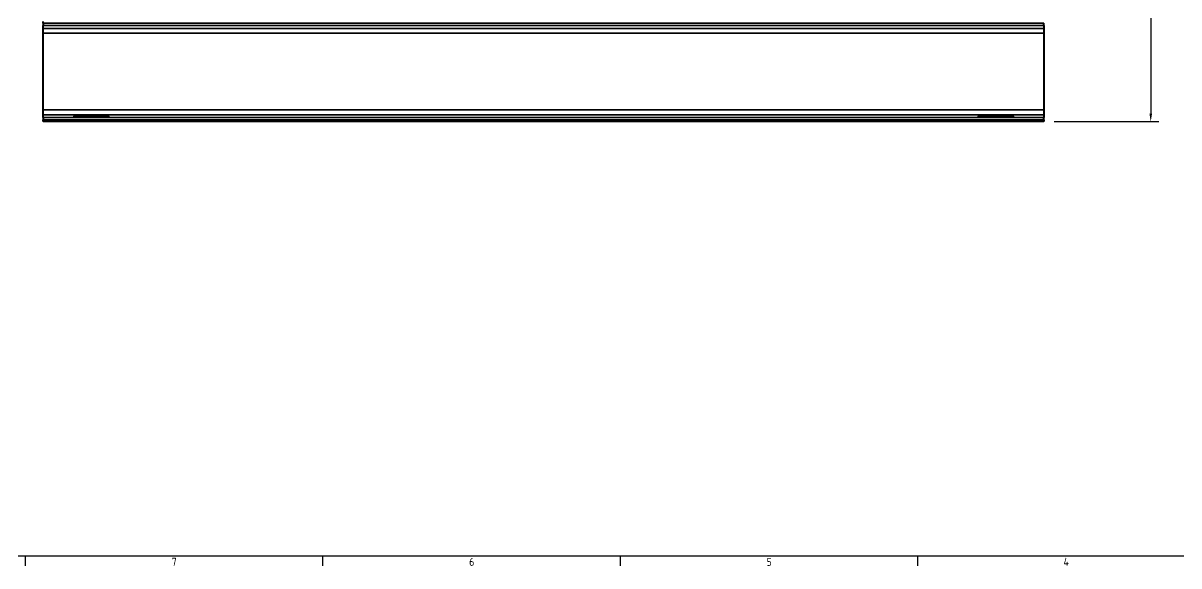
# Model space of a CAD drawing. Header units: millimetres. Extents: x 0 to 5945, y 0 to 4205.
# Drawn here: x 3341 to 4785, y 88 to 766 of the extents above; entities that cross this region are included whole.
import ezdxf

# ---------------------------------------------------------------- set-up
doc = ezdxf.new("R2010")
doc.units = ezdxf.units.MM
doc.header["$LTSCALE"] = 5
doc.layers.get('0').update_dxf_attribs({"color": 3, "lineweight": 25})
for name, color, linetype, lineweight in [('가시적인 것(ISO)', 3, 'Continuous', 40), ('가시적인 좁은 것(ISO)', 3, 'Continuous', 35), ('경계(ISO)', 7, 'Continuous', 25), ('치수(ISO)', 2, 'Continuous', 25)]:
    doc.layers.add(name, color=color, linetype=linetype, lineweight=lineweight)
doc.styles.add('문자 텍스트_PSTEK_POSCO', font='isocp.shx')
doc.styles.add('치수 텍스트_PSTEK_POSCO', font='isocp.shx')
doc.dimstyles.new('치수_PSTEK_POSCO', dxfattribs={"dimscale": 5, "dimtxt": 5, "dimasz": 2, "dimexe": 2, "dimexo": 2.5, "dimgap": 1, "dimtad": 1, "dimrnd": 1e-08, "dimdsep": 46, "dimtxsty": '치수 텍스트_PSTEK_POSCO', "dimcen": 0.09, "dimdle": 10, "dimclrd": 7, "dimclre": 7, "dimclrt": 2, "dimadec": 1, "dimazin": 2, "dimtfac": 1, "dimtmove": 0, "dimatfit": 3, "dimfxl": 0, "dimtolj": 1, "dimlwd": -1, "dimlwe": -1, "dimarcsym": 0})

# ---------------------------------------------------------------- blocks, each defined once
blk = doc.blocks.new('경계 Default Border')
at = {"layer": '경계(ISO)'}
for p, q in [((668.81, 20), (668.81, 17.6)), ((743.12, 20), (743.12, 17.6)), ((817.44, 20), (817.44, 17.6)), ((891.75, 20), (891.75, 17.6))]:
    blk.add_line(p, q, dxfattribs=at)
at = {"layer": '경계(ISO)', "flags": 128}
blk.add_lwpolyline([(20, 20), (20, 821), (1169, 821), (1169, 20), (20, 20)], dxfattribs=at)
at = {"layer": '경계(ISO)', "color": 2, "char_height": 2, "attachment_point": 7, "style": '문자 텍스트_PSTEK_POSCO'}
for s, insert in [('7', (705.4, 17.6)), ('6', (779.71, 17.58)), ('5', (854.02, 17.58)), ('4', (928.22, 17.6))]:
    blk.add_mtext(s, dxfattribs=dict(at, insert=insert))
blk = doc.blocks.new('*D39')
at = {"layer": 'Defpoints', "color": 0, "transparency": 16777216}
for p in [(4200.7, 2022.9), (4616.7, 642.9), (4750, 642.9)]:
    blk.add_point(p, dxfattribs=at)
at = {"layer": '치수(ISO)', "color": 7, "transparency": 16777216}
for p, q in [((4213.2, 2022.9), (4760, 2022.9)), ((4750, 2012.9), (4750, 652.9)), ((4629.2, 642.9), (4760, 642.9))]:
    blk.add_line(p, q, dxfattribs=at)
for points in [[(4748.4, 2012.9), (4751.7, 2012.9), (4750, 2022.9)], [(4748.4, 652.9), (4751.7, 652.9), (4750, 642.9)]]:
    blk.add_solid(points, dxfattribs=at)
at = {"layer": '치수(ISO)', "color": 2, "transparency": 16777216, "insert": (4732.5, 1304.1), "char_height": 25, "attachment_point": 4, "rotation": 90, "style": '치수 텍스트_PSTEK_POSCO'}
blk.add_mtext('\\A1;1380', dxfattribs=at)

msp = doc.modelspace()

# ---------------------------------------------------------------- linework, layer by layer
at = {"layer": '가시적인 것(ISO)'}
for p, q in [((3366.661, 765.896), (3366.661, 767.896)), ((3366.661, 765.896), (3366.661, 762.903)), ((4616.661, 762.903), (4616.661, 765.896)), ((3366.661, 759.293), (3366.661, 762.903)), ((3366.661, 753.308), (3366.661, 759.293)), ((3366.661, 657.484), (3366.661, 753.308)), ((4616.661, 762.903), (4616.661, 759.293)), ((4616.661, 759.293), (4616.661, 753.308)), ((4616.661, 753.308), (4616.661, 657.484)), ((3366.661, 651.499), (3366.661, 657.484)), ((3366.661, 647.889), (3366.661, 651.499)), ((3416.661, 650.281), (3436.661, 650.281)), ((4546.661, 650.281), (4566.661, 650.281)), ((4616.661, 657.484), (4616.661, 651.499)), ((4616.661, 651.499), (4616.661, 647.889)), ((3366.661, 647.889), (3366.661, 644.896)), ((3366.661, 642.896), (3366.661, 644.896)), ((4616.661, 642.896), (3366.661, 642.896)), ((3436.661, 648.602), (3416.661, 648.602)), ((4566.661, 648.602), (4546.661, 648.602)), ((4616.661, 644.896), (4616.661, 647.889)), ((4616.661, 644.896), (4616.661, 642.896))]:
    msp.add_line(p, q, dxfattribs=at)
for centre, major_axis, start_param, end_param in [((3416.661, 649.442), (12, 0), 1.57079633, 4.71238898), ((3436.661, 649.442), (-12, 0), 1.57079633, 4.71238898), ((4546.661, 649.442), (-12, 0), 4.71238898, 7.85398163), ((4566.661, 649.442), (12, 0), 4.71238898, 7.85398163)]:
    msp.add_ellipse(centre, major_axis=major_axis, ratio=0.06992681, start_param=start_param, end_param=end_param, dxfattribs=at)
at = {"layer": '가시적인 좁은 것(ISO)'}
for p, q in [((4616.661, 765.896), (3366.661, 765.896)), ((4616.661, 762.903), (3366.661, 762.903)), ((4616.661, 759.293), (3366.661, 759.293)), ((4616.661, 753.308), (3366.661, 753.308)), ((4616.661, 657.484), (3366.661, 657.484)), ((4616.661, 651.499), (3366.661, 651.499)), ((3416.661, 648.602), (3416.661, 650.281)), ((3436.661, 648.602), (3436.661, 650.281)), ((4546.661, 648.602), (4546.661, 650.281)), ((4566.661, 648.602), (4566.661, 650.281)), ((4616.661, 647.889), (3366.661, 647.889)), ((4616.661, 644.896), (3366.661, 644.896))]:
    msp.add_line(p, q, dxfattribs=at)

# ---------------------------------------------------------------- block references
at = {"xscale": 5, "yscale": 5, "zscale": 5}
msp.add_blockref('경계 Default Border', (0, 0), dxfattribs=at)

# ---------------------------------------------------------------- dimensions: what is measured, and where the dimension line sits
at = {"layer": '치수(ISO)', "color": 7}
dim = msp.add_linear_dim(base=(4750.044, 642.896), p1=(4200.661, 2022.896), p2=(4616.661, 642.896), angle=90, dimstyle='치수_PSTEK_POSCO', override={"dimdec": 2, "dimtp": 0, "dimtm": 0, "dimtdec": 2, "dimtofl": 0, "dimatfit": 1}, dxfattribs=at)
dim.commit()
dim.dimension.update_dxf_attribs({"geometry": '*D39', "text_midpoint": (4750.044, 1332.896), "dimtype": 160})

doc.saveas('drawing.dxf')
